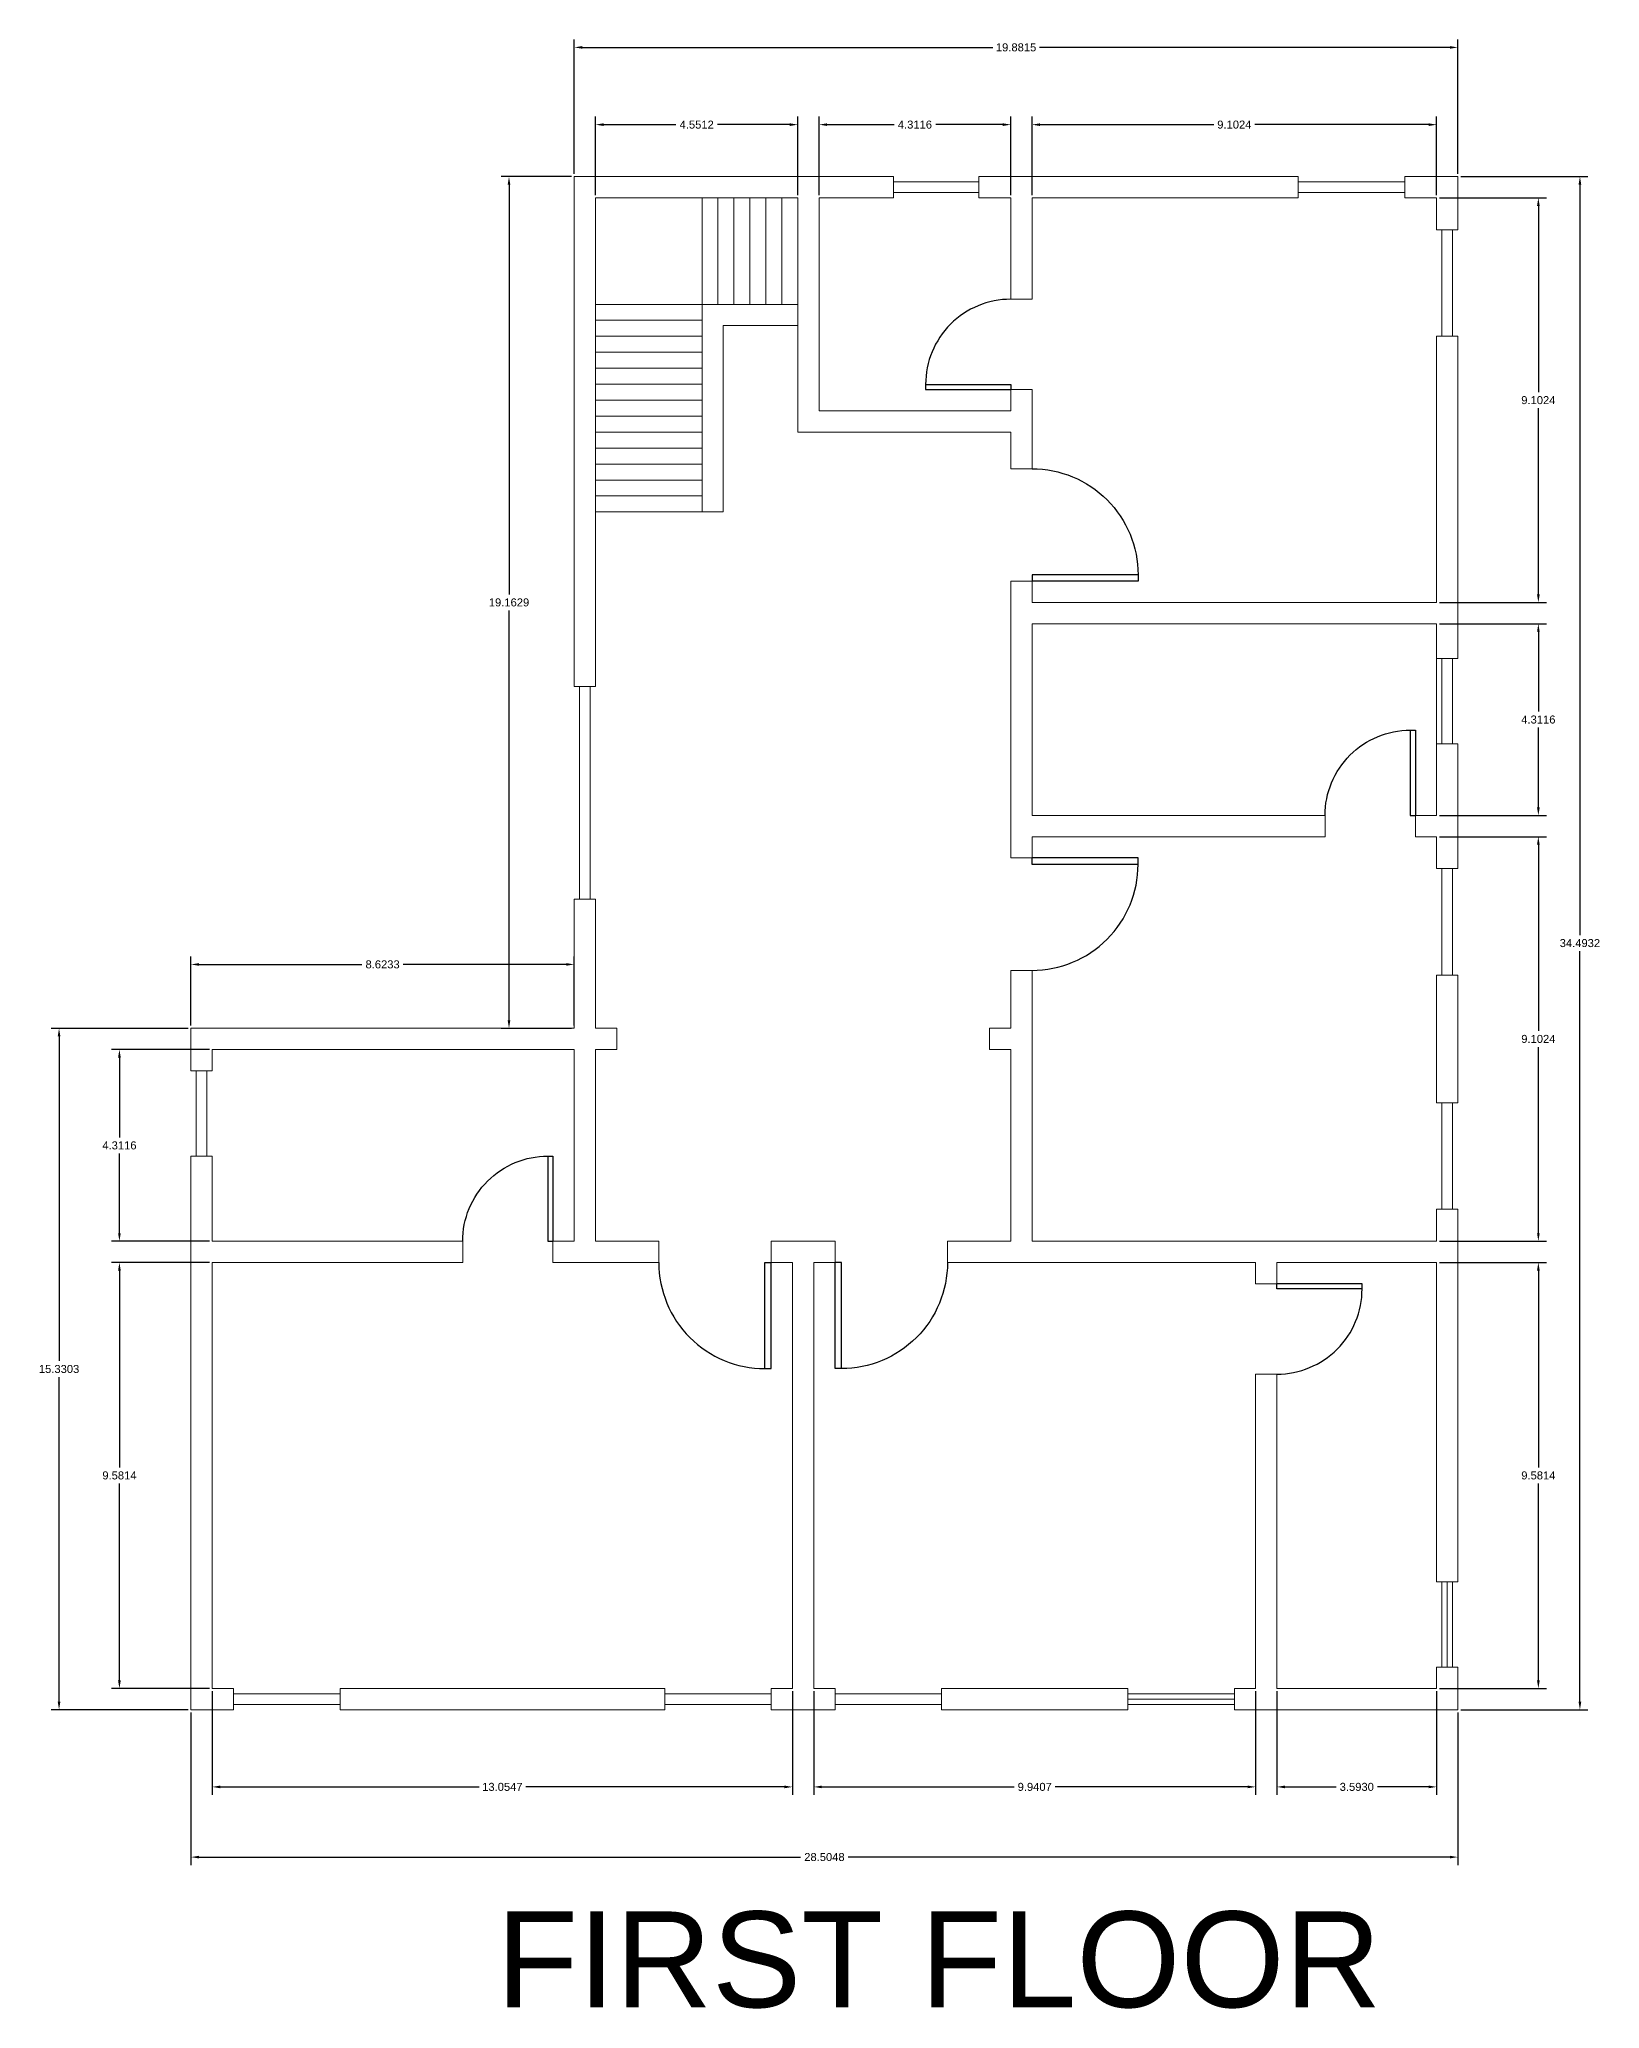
# Model space of a CAD drawing. Header units: inches. Extents: x -179 to 300, y 123 to 718.
# Drawn here: x 226.62 to 261.72, y 309.03 to 353.34 of the extents above; entities that cross this region are included whole.
import ezdxf

# ---------------------------------------------------------------- set-up
doc = ezdxf.new("R2010")
doc.units = ezdxf.units.IN
doc.header["$MEASUREMENT"] = 0
doc.styles.get("Standard").update_dxf_attribs({"font": 'arial.ttf'})
doc.dimstyles.get("Standard").update_dxf_attribs({"dimtxt": 0.18, "dimasz": 0.18, "dimexe": 0.18, "dimexo": 0.0625, "dimgap": 0.09, "dimtad": 0, "dimtih": 1, "dimtoh": 1, "dimdec": 4, "dimzin": 0, "dimdsep": 46, "dimtxsty": 'Standard', "dimcen": 0.09, "dimadec": 0, "dimazin": 0, "dimtfac": 1, "dimtdec": 4, "dimtofl": 0, "dimtmove": 0, "dimatfit": 3, "dimfxl": 1, "dimtolj": 1, "dimtzin": 0, "dimarcsym": 0})

# ---------------------------------------------------------------- blocks, each defined once
blk = doc.blocks.new('DESK4')
at = {"color": 0}
for p, q in [((0, 1), (-0.06, 1)), ((0, 0), (-0.06, 0))]:
    blk.add_line(p, q, dxfattribs=at)
blk.add_lwpolyline([(-0.06, 1), (-0.06, 0)], dxfattribs=at)
blk.add_lwpolyline([(1, 0, 0.414214), (0, 1), (0, 0)], format="xyb", dxfattribs=at)
blk = doc.blocks.new('*D218')
at = {"color": 0, "lineweight": -2, "transparency": 16777216}
for p, q in [((248.954, 349.832), (248.954, 351.597)), ((249.134, 351.417), (253.042, 351.417)), ((257.876, 351.417), (253.968, 351.417)), ((258.056, 349.832), (258.056, 351.597))]:
    blk.add_line(p, q, dxfattribs=at)
at = {"color": 0, "lineweight": 100, "transparency": 16777216}
for points in [[(249.134, 351.447), (249.134, 351.387), (248.954, 351.417)], [(257.876, 351.447), (257.876, 351.387), (258.056, 351.417)]]:
    blk.add_solid(points, dxfattribs=at)
at = {"layer": 'Defpoints', "color": 0, "lineweight": 100, "transparency": 16777216}
for p in [(248.954, 351.417), (248.954, 349.769), (258.056, 349.769)]:
    blk.add_point(p, dxfattribs=at)
at = {"color": 0, "lineweight": 0, "transparency": 16777216, "insert": (253.505, 351.417), "char_height": 0.18, "attachment_point": 5}
blk.add_mtext('\\A1;9.1024', dxfattribs=at)
blk = doc.blocks.new('*D219')
at = {"color": 0, "lineweight": -2, "transparency": 16777216}
for p, q in [((244.163, 349.832), (244.163, 351.597)), ((244.343, 351.417), (245.852, 351.417)), ((248.295, 351.417), (246.786, 351.417)), ((248.475, 349.832), (248.475, 351.597))]:
    blk.add_line(p, q, dxfattribs=at)
at = {"color": 0, "lineweight": 100, "transparency": 16777216}
for points in [[(244.343, 351.447), (244.343, 351.387), (244.163, 351.417)], [(248.295, 351.447), (248.295, 351.387), (248.475, 351.417)]]:
    blk.add_solid(points, dxfattribs=at)
at = {"layer": 'Defpoints', "color": 0, "lineweight": 100, "transparency": 16777216}
for p in [(244.163, 351.417), (244.163, 349.769), (248.475, 349.769)]:
    blk.add_point(p, dxfattribs=at)
at = {"color": 0, "lineweight": 0, "transparency": 16777216, "insert": (246.319, 351.417), "char_height": 0.18, "attachment_point": 5}
blk.add_mtext('\\A1;4.3116', dxfattribs=at)
blk = doc.blocks.new('*D220')
at = {"color": 0, "lineweight": -2, "transparency": 16777216}
for p, q in [((239.133, 349.832), (239.133, 351.597)), ((239.313, 351.417), (240.942, 351.417)), ((243.504, 351.417), (241.875, 351.417)), ((243.684, 349.832), (243.684, 351.597))]:
    blk.add_line(p, q, dxfattribs=at)
at = {"color": 0, "lineweight": 100, "transparency": 16777216}
for points in [[(239.313, 351.447), (239.313, 351.387), (239.133, 351.417)], [(243.504, 351.447), (243.504, 351.387), (243.684, 351.417)]]:
    blk.add_solid(points, dxfattribs=at)
at = {"layer": 'Defpoints', "color": 0, "lineweight": 100, "transparency": 16777216}
for p in [(239.133, 351.417), (239.133, 349.769), (243.684, 349.769)]:
    blk.add_point(p, dxfattribs=at)
at = {"color": 0, "lineweight": 0, "transparency": 16777216, "insert": (241.409, 351.417), "char_height": 0.18, "attachment_point": 5}
blk.add_mtext('\\A1;4.5512', dxfattribs=at)
blk = doc.blocks.new('*D221')
at = {"color": 0, "lineweight": -2, "transparency": 16777216}
for p, q in [((258.119, 349.769), (260.525, 349.769)), ((260.345, 349.589), (260.345, 345.4)), ((260.345, 340.847), (260.345, 345.036)), ((258.119, 340.667), (260.525, 340.667))]:
    blk.add_line(p, q, dxfattribs=at)
at = {"color": 0, "lineweight": 100, "transparency": 16777216}
for points in [[(260.315, 349.589), (260.375, 349.589), (260.345, 349.769)], [(260.315, 340.847), (260.375, 340.847), (260.345, 340.667)]]:
    blk.add_solid(points, dxfattribs=at)
at = {"layer": 'Defpoints', "color": 0, "lineweight": 100, "transparency": 16777216}
for p in [(258.056, 349.769), (258.056, 340.667), (260.345, 340.667)]:
    blk.add_point(p, dxfattribs=at)
at = {"color": 0, "lineweight": 0, "transparency": 16777216, "insert": (260.345, 345.218), "char_height": 0.18, "attachment_point": 5}
blk.add_mtext('\\A1;9.1024', dxfattribs=at)
blk = doc.blocks.new('*D222')
at = {"color": 0, "lineweight": -2, "transparency": 16777216}
for p, q in [((258.119, 340.188), (260.525, 340.188)), ((260.345, 340.008), (260.345, 338.214)), ((260.345, 336.056), (260.345, 337.85)), ((258.119, 335.876), (260.525, 335.876))]:
    blk.add_line(p, q, dxfattribs=at)
at = {"color": 0, "lineweight": 100, "transparency": 16777216}
for points in [[(260.315, 340.008), (260.375, 340.008), (260.345, 340.188)], [(260.315, 336.056), (260.375, 336.056), (260.345, 335.876)]]:
    blk.add_solid(points, dxfattribs=at)
at = {"layer": 'Defpoints', "color": 0, "lineweight": 100, "transparency": 16777216}
for p in [(258.056, 340.188), (258.056, 335.876), (260.345, 335.876)]:
    blk.add_point(p, dxfattribs=at)
at = {"color": 0, "lineweight": 0, "transparency": 16777216, "insert": (260.345, 338.032), "char_height": 0.18, "attachment_point": 5}
blk.add_mtext('\\A1;4.3116', dxfattribs=at)
blk = doc.blocks.new('*D223')
at = {"color": 0, "lineweight": -2, "transparency": 16777216}
for p, q in [((258.119, 335.397), (260.525, 335.397)), ((260.345, 335.217), (260.345, 331.028)), ((260.345, 326.475), (260.345, 330.664)), ((258.119, 326.295), (260.525, 326.295))]:
    blk.add_line(p, q, dxfattribs=at)
at = {"color": 0, "lineweight": 100, "transparency": 16777216}
for points in [[(260.315, 335.217), (260.375, 335.217), (260.345, 335.397)], [(260.315, 326.475), (260.375, 326.475), (260.345, 326.295)]]:
    blk.add_solid(points, dxfattribs=at)
at = {"layer": 'Defpoints', "color": 0, "lineweight": 100, "transparency": 16777216}
for p in [(258.056, 335.397), (258.056, 326.295), (260.345, 326.295)]:
    blk.add_point(p, dxfattribs=at)
at = {"color": 0, "lineweight": 0, "transparency": 16777216, "insert": (260.345, 330.846), "char_height": 0.18, "attachment_point": 5}
blk.add_mtext('\\A1;9.1024', dxfattribs=at)
blk = doc.blocks.new('*D224')
at = {"color": 0, "lineweight": -2, "transparency": 16777216}
for p, q in [((258.119, 325.816), (260.525, 325.816)), ((260.345, 325.636), (260.345, 321.207)), ((260.345, 316.414), (260.345, 320.843)), ((258.119, 316.234), (260.525, 316.234))]:
    blk.add_line(p, q, dxfattribs=at)
at = {"color": 0, "lineweight": 100, "transparency": 16777216}
for points in [[(260.315, 325.636), (260.375, 325.636), (260.345, 325.816)], [(260.315, 316.414), (260.375, 316.414), (260.345, 316.234)]]:
    blk.add_solid(points, dxfattribs=at)
at = {"layer": 'Defpoints', "color": 0, "lineweight": 100, "transparency": 16777216}
for p in [(258.056, 325.816), (258.056, 316.234), (260.345, 316.234)]:
    blk.add_point(p, dxfattribs=at)
at = {"color": 0, "lineweight": 0, "transparency": 16777216, "insert": (260.345, 321.025), "char_height": 0.18, "attachment_point": 5}
blk.add_mtext('\\A1;9.5814', dxfattribs=at)
blk = doc.blocks.new('*D225')
at = {"color": 0, "lineweight": -2, "transparency": 16777216}
for p, q in [((254.463, 316.172), (254.463, 313.838)), ((258.056, 316.172), (258.056, 313.838)), ((254.643, 314.018), (255.797, 314.018)), ((257.876, 314.018), (256.723, 314.018))]:
    blk.add_line(p, q, dxfattribs=at)
at = {"color": 0, "lineweight": 100, "transparency": 16777216}
for points in [[(254.643, 314.048), (254.643, 313.988), (254.463, 314.018)], [(257.876, 314.048), (257.876, 313.988), (258.056, 314.018)]]:
    blk.add_solid(points, dxfattribs=at)
at = {"layer": 'Defpoints', "color": 0, "lineweight": 100, "transparency": 16777216}
for p in [(254.463, 316.234), (258.056, 316.234), (254.463, 314.018)]:
    blk.add_point(p, dxfattribs=at)
at = {"color": 0, "lineweight": 0, "transparency": 16777216, "insert": (256.26, 314.018), "char_height": 0.18, "attachment_point": 5}
blk.add_mtext('\\A1;3.5930', dxfattribs=at)
blk = doc.blocks.new('*D226')
at = {"color": 0, "lineweight": -2, "transparency": 16777216}
for p, q in [((244.043, 316.172), (244.043, 313.838)), ((253.984, 316.172), (253.984, 313.838)), ((244.223, 314.018), (248.55, 314.018)), ((253.804, 314.018), (249.477, 314.018))]:
    blk.add_line(p, q, dxfattribs=at)
at = {"color": 0, "lineweight": 100, "transparency": 16777216}
for points in [[(244.223, 314.048), (244.223, 313.988), (244.043, 314.018)], [(253.804, 314.048), (253.804, 313.988), (253.984, 314.018)]]:
    blk.add_solid(points, dxfattribs=at)
at = {"layer": 'Defpoints', "color": 0, "lineweight": 100, "transparency": 16777216}
for p in [(244.043, 316.234), (253.984, 316.234), (244.043, 314.018)]:
    blk.add_point(p, dxfattribs=at)
at = {"color": 0, "lineweight": 0, "transparency": 16777216, "insert": (249.014, 314.018), "char_height": 0.18, "attachment_point": 5}
blk.add_mtext('\\A1;9.9407', dxfattribs=at)
blk = doc.blocks.new('*D227')
at = {"color": 0, "lineweight": -2, "transparency": 16777216}
for p, q in [((230.51, 316.172), (230.51, 313.838)), ((243.564, 316.172), (243.564, 313.838)), ((230.69, 314.018), (236.512, 314.018)), ((243.384, 314.018), (237.562, 314.018))]:
    blk.add_line(p, q, dxfattribs=at)
at = {"color": 0, "lineweight": 100, "transparency": 16777216}
for points in [[(230.69, 314.048), (230.69, 313.988), (230.51, 314.018)], [(243.384, 314.048), (243.384, 313.988), (243.564, 314.018)]]:
    blk.add_solid(points, dxfattribs=at)
at = {"layer": 'Defpoints', "color": 0, "lineweight": 100, "transparency": 16777216}
for p in [(230.51, 316.234), (243.564, 316.234), (230.51, 314.018)]:
    blk.add_point(p, dxfattribs=at)
at = {"color": 0, "lineweight": 0, "transparency": 16777216, "insert": (237.037, 314.018), "char_height": 0.18, "attachment_point": 5}
blk.add_mtext('\\A1;13.0547', dxfattribs=at)
blk = doc.blocks.new('*D228')
at = {"color": 0, "lineweight": -2, "transparency": 16777216}
for p, q in [((230.447, 325.816), (228.241, 325.816)), ((228.421, 325.636), (228.421, 321.207)), ((228.421, 316.414), (228.421, 320.843)), ((230.447, 316.234), (228.241, 316.234))]:
    blk.add_line(p, q, dxfattribs=at)
at = {"color": 0, "lineweight": 100, "transparency": 16777216}
for points in [[(228.391, 325.636), (228.451, 325.636), (228.421, 325.816)], [(228.391, 316.414), (228.451, 316.414), (228.421, 316.234)]]:
    blk.add_solid(points, dxfattribs=at)
at = {"layer": 'Defpoints', "color": 0, "lineweight": 100, "transparency": 16777216}
for p in [(230.51, 325.816), (228.421, 316.234), (230.51, 316.234)]:
    blk.add_point(p, dxfattribs=at)
at = {"color": 0, "lineweight": 0, "transparency": 16777216, "insert": (228.421, 321.025), "char_height": 0.18, "attachment_point": 5}
blk.add_mtext('\\A1;9.5814', dxfattribs=at)
blk = doc.blocks.new('*D229')
at = {"color": 0, "lineweight": -2, "transparency": 16777216}
for p, q in [((230.447, 330.606), (228.241, 330.606)), ((228.421, 330.426), (228.421, 328.632)), ((228.421, 326.475), (228.421, 328.268)), ((230.447, 326.295), (228.241, 326.295))]:
    blk.add_line(p, q, dxfattribs=at)
at = {"color": 0, "lineweight": 100, "transparency": 16777216}
for points in [[(228.391, 330.426), (228.451, 330.426), (228.421, 330.606)], [(228.391, 326.475), (228.451, 326.475), (228.421, 326.295)]]:
    blk.add_solid(points, dxfattribs=at)
at = {"layer": 'Defpoints', "color": 0, "lineweight": 100, "transparency": 16777216}
for p in [(230.51, 330.606), (228.421, 326.295), (230.51, 326.295)]:
    blk.add_point(p, dxfattribs=at)
at = {"color": 0, "lineweight": 0, "transparency": 16777216, "insert": (228.421, 328.45), "char_height": 0.18, "attachment_point": 5}
blk.add_mtext('\\A1;4.3116', dxfattribs=at)
blk = doc.blocks.new('*D190')
at = {"color": 0, "lineweight": -2, "transparency": 16777216}
for p, q in [((258.598, 350.248), (261.46, 350.248)), ((261.28, 350.068), (261.28, 333.184)), ((261.28, 315.935), (261.28, 332.82)), ((258.598, 315.755), (261.46, 315.755))]:
    blk.add_line(p, q, dxfattribs=at)
at = {"color": 0, "lineweight": 100, "transparency": 16777216}
for points in [[(261.25, 350.068), (261.31, 350.068), (261.28, 350.248)], [(261.25, 315.935), (261.31, 315.935), (261.28, 315.755)]]:
    blk.add_solid(points, dxfattribs=at)
at = {"layer": 'Defpoints', "color": 0, "lineweight": 100, "transparency": 16777216}
for p in [(258.535, 350.248), (258.535, 315.755), (261.28, 315.755)]:
    blk.add_point(p, dxfattribs=at)
at = {"color": 0, "lineweight": 0, "transparency": 16777216, "insert": (261.28, 333.002), "char_height": 0.18, "attachment_point": 5}
blk.add_mtext('\\A1;34.4932', dxfattribs=at)
blk = doc.blocks.new('*D191')
at = {"color": 0, "lineweight": -2, "transparency": 16777216}
for p, q in [((230.031, 315.692), (230.031, 312.259)), ((258.535, 315.692), (258.535, 312.259)), ((230.211, 312.439), (243.748, 312.439)), ((258.355, 312.439), (244.818, 312.439))]:
    blk.add_line(p, q, dxfattribs=at)
at = {"color": 0, "lineweight": 100, "transparency": 16777216}
for points in [[(230.211, 312.469), (230.211, 312.409), (230.031, 312.439)], [(258.355, 312.469), (258.355, 312.409), (258.535, 312.439)]]:
    blk.add_solid(points, dxfattribs=at)
at = {"layer": 'Defpoints', "color": 0, "lineweight": 100, "transparency": 16777216}
for p in [(230.031, 315.755), (258.535, 315.755), (230.031, 312.439)]:
    blk.add_point(p, dxfattribs=at)
at = {"color": 0, "lineweight": 0, "transparency": 16777216, "insert": (244.283, 312.439), "char_height": 0.18, "attachment_point": 5}
blk.add_mtext('\\A1;28.5048', dxfattribs=at)
blk = doc.blocks.new('*D192')
at = {"color": 0, "lineweight": -2, "transparency": 16777216}
for p, q in [((229.968, 331.085), (226.883, 331.085)), ((227.063, 330.905), (227.063, 323.602)), ((227.063, 315.935), (227.063, 323.238)), ((229.968, 315.755), (226.883, 315.755))]:
    blk.add_line(p, q, dxfattribs=at)
at = {"color": 0, "lineweight": 100, "transparency": 16777216}
for points in [[(227.033, 330.905), (227.093, 330.905), (227.063, 331.085)], [(227.033, 315.935), (227.093, 315.935), (227.063, 315.755)]]:
    blk.add_solid(points, dxfattribs=at)
at = {"layer": 'Defpoints', "color": 0, "lineweight": 100, "transparency": 16777216}
for p in [(227.063, 331.085), (230.031, 331.085), (230.031, 315.755)]:
    blk.add_point(p, dxfattribs=at)
at = {"color": 0, "lineweight": 0, "transparency": 16777216, "insert": (227.063, 323.42), "char_height": 0.18, "attachment_point": 5}
blk.add_mtext('\\A1;15.3303', dxfattribs=at)
blk = doc.blocks.new('*D193')
at = {"color": 0, "lineweight": -2, "transparency": 16777216}
for p, q in [((238.591, 350.248), (237.006, 350.248)), ((237.186, 350.068), (237.186, 340.849)), ((237.186, 331.265), (237.186, 340.485)), ((238.591, 331.085), (237.006, 331.085))]:
    blk.add_line(p, q, dxfattribs=at)
at = {"color": 0, "lineweight": 100, "transparency": 16777216}
for points in [[(237.156, 350.068), (237.216, 350.068), (237.186, 350.248)], [(237.156, 331.265), (237.216, 331.265), (237.186, 331.085)]]:
    blk.add_solid(points, dxfattribs=at)
at = {"layer": 'Defpoints', "color": 0, "lineweight": 100, "transparency": 16777216}
for p in [(237.186, 350.248), (238.654, 350.248), (238.654, 331.085)]:
    blk.add_point(p, dxfattribs=at)
at = {"color": 0, "lineweight": 0, "transparency": 16777216, "insert": (237.186, 340.667), "char_height": 0.18, "attachment_point": 5}
blk.add_mtext('\\A1;19.1629', dxfattribs=at)
blk = doc.blocks.new('*D194')
at = {"color": 0, "lineweight": -2, "transparency": 16777216}
for p, q in [((230.031, 331.148), (230.031, 332.703)), ((230.211, 332.523), (233.878, 332.523)), ((238.474, 332.523), (234.806, 332.523)), ((238.654, 331.148), (238.654, 332.703))]:
    blk.add_line(p, q, dxfattribs=at)
at = {"color": 0, "lineweight": 100, "transparency": 16777216}
for points in [[(230.211, 332.553), (230.211, 332.493), (230.031, 332.523)], [(238.474, 332.553), (238.474, 332.493), (238.654, 332.523)]]:
    blk.add_solid(points, dxfattribs=at)
at = {"layer": 'Defpoints', "color": 0, "lineweight": 100, "transparency": 16777216}
for p in [(230.031, 332.523), (230.031, 331.085), (238.654, 331.085)]:
    blk.add_point(p, dxfattribs=at)
at = {"color": 0, "lineweight": 0, "transparency": 16777216, "insert": (234.342, 332.523), "char_height": 0.18, "attachment_point": 5}
blk.add_mtext('\\A1;8.6233', dxfattribs=at)
blk = doc.blocks.new('*D195')
at = {"color": 0, "lineweight": -2, "transparency": 16777216}
for p, q in [((238.654, 350.311), (238.654, 353.335)), ((238.834, 353.155), (248.069, 353.155)), ((258.355, 353.155), (249.12, 353.155)), ((258.535, 350.311), (258.535, 353.335))]:
    blk.add_line(p, q, dxfattribs=at)
at = {"color": 0, "lineweight": 100, "transparency": 16777216}
for points in [[(238.834, 353.185), (238.834, 353.125), (238.654, 353.155)], [(258.355, 353.185), (258.355, 353.125), (258.535, 353.155)]]:
    blk.add_solid(points, dxfattribs=at)
at = {"layer": 'Defpoints', "color": 0, "lineweight": 100, "transparency": 16777216}
for p in [(258.535, 353.155), (238.654, 350.248), (258.535, 350.248)]:
    blk.add_point(p, dxfattribs=at)
at = {"color": 0, "lineweight": 0, "transparency": 16777216, "insert": (248.595, 353.155), "char_height": 0.18, "attachment_point": 5}
blk.add_mtext('\\A1;19.8815', dxfattribs=at)

msp = doc.modelspace()

# ---------------------------------------------------------------- linework, layer by layer
at = {"lineweight": 0}
for p, q in [((238.65388, 338.77916), (238.65388, 350.24818)), ((238.65388, 350.24818), (245.83996, 350.24818)), ((245.83996, 349.76911), (245.83996, 350.24818)), ((245.83996, 350.12841), (247.75625, 350.12841)), ((247.75625, 350.24818), (254.94233, 350.24818)), ((247.75625, 349.76911), (247.75625, 350.24818)), ((254.94233, 349.76911), (254.94233, 350.24818)), ((254.94233, 350.12841), (257.33769, 350.12841)), ((257.33769, 350.24818), (258.53537, 350.24818)), ((257.33769, 349.76911), (257.33769, 350.24818)), ((258.53537, 350.24818), (258.53537, 349.0505)), ((239.13295, 349.76911), (239.13295, 347.37375)), ((243.68413, 349.76911), (239.13295, 349.76911)), ((241.52831, 349.76911), (241.52831, 342.70279)), ((241.88761, 349.76911), (241.88761, 347.37375)), ((242.24692, 349.76911), (242.24692, 347.37375)), ((242.60622, 349.76911), (242.60622, 347.37375)), ((242.96553, 349.76911), (242.96553, 347.37375)), ((243.32483, 349.76911), (243.32483, 347.37375)), ((243.68413, 344.49931), (243.68413, 349.76911)), ((244.16321, 349.76911), (244.16321, 344.97839)), ((244.16321, 349.76911), (244.16321, 344.97839)), ((245.83996, 349.76911), (244.16321, 349.76911)), ((245.83996, 349.88887), (247.75625, 349.88887)), ((247.75625, 349.76911), (248.47485, 349.76911)), ((248.47485, 349.76911), (248.47485, 347.48872)), ((248.95393, 349.76911), (254.94233, 349.76911)), ((248.95393, 349.76911), (248.95393, 347.48872)), ((254.94233, 349.88887), (257.33769, 349.88887)), ((257.33769, 349.76911), (258.0563, 349.76911)), ((258.0563, 349.76911), (258.0563, 349.0505)), ((258.0563, 349.0505), (258.53537, 349.0505)), ((258.17606, 349.0505), (258.17606, 346.65514)), ((258.4156, 349.0505), (258.4156, 346.65514)), ((239.13295, 347.37375), (239.13295, 341.62488)), ((243.68413, 347.37375), (239.13295, 347.37375)), ((248.47485, 347.48872), (248.95393, 347.48872)), ((241.52831, 347.01444), (239.13295, 347.01444)), ((241.52831, 346.65514), (239.13295, 346.65514)), ((243.68413, 346.89467), (242.00738, 346.89467)), ((242.00738, 346.89467), (242.00738, 342.70279)), ((258.0563, 346.65514), (258.0563, 340.66674)), ((258.0563, 346.65514), (258.53537, 346.65514)), ((258.53537, 346.65514), (258.53537, 339.40268)), ((241.52831, 346.29583), (239.13295, 346.29583)), ((241.52831, 345.93653), (239.13295, 345.93653)), ((241.52831, 345.57723), (239.13295, 345.57723)), ((241.52831, 345.21792), (239.13295, 345.21792)), ((248.47485, 345.57243), (248.47485, 344.97839)), ((248.47485, 345.45746), (248.95393, 345.45746)), ((248.95393, 345.45746), (248.95393, 343.67473)), ((241.52831, 344.85862), (239.13295, 344.85862)), ((244.16321, 344.97839), (248.47485, 344.97839)), ((241.52831, 344.49931), (239.13295, 344.49931)), ((243.68413, 344.49931), (248.47485, 344.49931)), ((248.47485, 344.49931), (248.47485, 343.67473)), ((241.52831, 344.14001), (239.13295, 344.14001)), ((241.52831, 343.7807), (239.13295, 343.7807)), ((241.52831, 343.4214), (239.13295, 343.4214)), ((248.47485, 343.67473), (248.95393, 343.67473)), ((241.52831, 343.0621), (239.13295, 343.0621)), ((241.76785, 342.70279), (239.13295, 342.70279)), ((242.00738, 342.70279), (239.13295, 342.70279)), ((239.13295, 341.62488), (239.13295, 338.77916)), ((248.95393, 341.28896), (248.95393, 340.66674)), ((248.47485, 341.14581), (248.47485, 334.91787)), ((248.95393, 341.14581), (248.47485, 341.14581)), ((248.95393, 340.66674), (258.0563, 340.66674)), ((248.95393, 340.18766), (258.0563, 340.18766)), ((248.95393, 335.87602), (248.95393, 340.18766)), ((258.0563, 340.18766), (258.0563, 335.87602)), ((258.0563, 339.40268), (258.53537, 339.40268)), ((258.17606, 339.40268), (258.17606, 337.4864)), ((258.4156, 339.40268), (258.4156, 337.4864)), ((238.65388, 338.77916), (239.13295, 338.77916)), ((238.77365, 333.98844), (238.77365, 338.77916)), ((239.01318, 333.98844), (239.01318, 338.77916)), ((258.0563, 337.4864), (258.53537, 337.4864)), ((258.53537, 337.4864), (258.53537, 334.67834)), ((255.54596, 335.87602), (248.95393, 335.87602)), ((255.54596, 335.87602), (255.54596, 335.39694)), ((258.0563, 335.87602), (257.46225, 335.87602)), ((257.57722, 335.39694), (257.57722, 335.87602)), ((257.57722, 335.87602), (257.57722, 335.39694)), ((255.54596, 335.39694), (248.95393, 335.39694)), ((248.95393, 335.39694), (248.95393, 334.77473)), ((258.0563, 335.39694), (257.57722, 335.39694)), ((258.0563, 335.39694), (258.0563, 334.67834)), ((248.95393, 334.91787), (248.47485, 334.91787)), ((258.0563, 334.67834), (258.53537, 334.67834)), ((258.17606, 334.67834), (258.17606, 332.28298)), ((258.4156, 334.67834), (258.4156, 332.28298)), ((238.65388, 331.0853), (238.65388, 333.98844)), ((238.65388, 333.98844), (239.13295, 333.98844)), ((239.13295, 333.98844), (239.13295, 331.0853)), ((248.47485, 332.38895), (248.47485, 331.0853)), ((248.95393, 332.38895), (248.47485, 332.38895)), ((248.95393, 332.38895), (248.95393, 326.29458)), ((258.0563, 332.28298), (258.0563, 329.40854)), ((258.0563, 332.28298), (258.53537, 332.28298)), ((258.53537, 332.28298), (258.53537, 329.40854)), ((230.03058, 331.0853), (238.65388, 331.0853)), ((230.03058, 331.0853), (230.03058, 330.12715)), ((239.13295, 331.0853), (239.61202, 331.0853)), ((239.61202, 331.0853), (239.61202, 330.60622)), ((247.99578, 331.0853), (247.99578, 330.60622)), ((248.47485, 331.0853), (247.99578, 331.0853)), ((238.65388, 330.60622), (230.50965, 330.60622)), ((230.50965, 330.60622), (230.50965, 330.12715)), ((238.65388, 330.60622), (238.65388, 326.29458)), ((239.61202, 330.60622), (239.13295, 330.60622)), ((239.13295, 330.60622), (239.13295, 326.29458)), ((247.99578, 330.60622), (248.47485, 330.60622)), ((248.47485, 330.60622), (248.47485, 326.29458)), ((230.50965, 330.12715), (230.03058, 330.12715)), ((230.15035, 330.12715), (230.15035, 328.21086)), ((230.38989, 330.12715), (230.38989, 328.21086)), ((258.0563, 329.40854), (258.53537, 329.40854)), ((258.17606, 329.40854), (258.17606, 327.01318)), ((258.4156, 329.40854), (258.4156, 327.01318)), ((230.03058, 328.21086), (230.03058, 315.75499)), ((230.50965, 328.21086), (230.03058, 328.21086)), ((230.50965, 328.21086), (230.50965, 326.29458)), ((258.0563, 327.01318), (258.0563, 326.29458)), ((258.0563, 327.01318), (258.53537, 327.01318)), ((258.53537, 327.01318), (258.53537, 318.62942)), ((236.14354, 326.29458), (230.50965, 326.29458)), ((236.14354, 326.29458), (236.14354, 325.8155)), ((238.65388, 326.29458), (238.05983, 326.29458)), ((238.17481, 326.29458), (238.17481, 325.8155)), ((240.55637, 326.29458), (239.13295, 326.29458)), ((239.13295, 326.29458), (240.55637, 326.29458)), ((239.13295, 326.29458), (240.55637, 326.29458)), ((240.55637, 325.8155), (240.55637, 326.29458)), ((244.52251, 326.29458), (243.08529, 326.29458)), ((243.08529, 326.29458), (243.8039, 326.29458)), ((243.08529, 325.8155), (243.08529, 326.29458)), ((244.52251, 325.8155), (244.52251, 326.29458)), ((248.47485, 326.29458), (247.05144, 326.29458)), ((247.05144, 325.8155), (247.05144, 326.29458)), ((248.95393, 326.29458), (258.0563, 326.29458)), ((236.14354, 325.8155), (230.50965, 325.8155)), ((230.50965, 325.8155), (230.50965, 316.23406)), ((230.50965, 325.8155), (231.70733, 325.8155)), ((240.55637, 325.8155), (238.17481, 325.8155)), ((243.56437, 325.8155), (242.94215, 325.8155)), ((243.56437, 325.8155), (243.56437, 316.23406)), ((244.66566, 325.8155), (244.04344, 325.8155)), ((244.04344, 325.8155), (244.04344, 316.23406)), ((253.98418, 325.8155), (247.05144, 325.8155)), ((253.98418, 325.8155), (253.98418, 325.33643)), ((254.46326, 325.8155), (254.46326, 325.22145)), ((258.0563, 325.8155), (254.46326, 325.8155)), ((258.0563, 325.8155), (258.0563, 318.62942)), ((253.98418, 325.33643), (254.46326, 325.33643)), ((253.98418, 323.30517), (253.98418, 316.23406)), ((254.46326, 323.30517), (253.98418, 323.30517)), ((254.46326, 323.30517), (254.46326, 316.23406)), ((258.0563, 318.62942), (258.53537, 318.62942)), ((258.17606, 318.62942), (258.17606, 316.71313)), ((258.29583, 318.62942), (258.29583, 316.71313)), ((258.4156, 318.62942), (258.4156, 316.71313)), ((258.0563, 316.71313), (258.0563, 316.23406)), ((258.0563, 316.71313), (258.53537, 316.71313)), ((258.53537, 316.71313), (258.53537, 315.75499)), ((230.98873, 316.23406), (230.50965, 316.23406)), ((230.98873, 316.23406), (230.98873, 315.75499)), ((233.38409, 316.11429), (230.98873, 316.11429)), ((240.68993, 316.23406), (233.38409, 316.23406)), ((233.38409, 316.23406), (233.38409, 315.75499)), ((240.68993, 316.23406), (240.68993, 315.75499)), ((243.08529, 316.11429), (240.68993, 316.11429)), ((243.56437, 316.23406), (243.08529, 316.23406)), ((243.08529, 316.23406), (243.08529, 315.75499)), ((244.52251, 316.23406), (244.04344, 316.23406)), ((244.52251, 316.23406), (244.52251, 315.75499)), ((246.91787, 316.11429), (244.52251, 316.11429)), ((251.10975, 316.23406), (246.91787, 316.23406)), ((246.91787, 316.23406), (246.91787, 315.75499)), ((251.10975, 316.23406), (251.10975, 315.75499)), ((253.50511, 316.11429), (251.10975, 316.11429)), ((253.50511, 315.99453), (251.10975, 315.99453)), ((253.50511, 316.23406), (253.50511, 315.75499)), ((253.50511, 316.23406), (253.98418, 316.23406)), ((258.0563, 316.23406), (254.46326, 316.23406)), ((230.98873, 315.75499), (230.03058, 315.75499)), ((233.38409, 315.87476), (230.98873, 315.87476)), ((240.68993, 315.75499), (233.38409, 315.75499)), ((243.08529, 315.87476), (240.68993, 315.87476)), ((244.52251, 315.75499), (243.08529, 315.75499)), ((246.91787, 315.87476), (244.52251, 315.87476)), ((251.10975, 315.75499), (246.91787, 315.75499)), ((253.50511, 315.87476), (251.10975, 315.87476)), ((258.53537, 315.75499), (253.50511, 315.75499))]:
    msp.add_line(p, q, dxfattribs=at)

# ---------------------------------------------------------------- block references
for p, xscale, yscale, zscale, rotation in [((248.47485, 345.57243), 1.916288154588585, 1.916288154588585, 1.916288154588585, 90), ((248.95393, 341.28896), -2.385778438600395, 2.385778438600395, 2.385778438600395, 270), ((248.95393, 334.77473), 2.385778438600395, 2.385778438600395, 2.385778438600395, 270), ((242.94215, 325.8155), 2.385778438600395, 2.385778438600395, 2.385778438600395, 180), ((244.66566, 325.8155), -2.385778438600395, 2.385778438600395, 2.385778438600395, 180), ((254.46326, 325.22145), 1.916288154588585, 1.916288154588585, 1.916288154588585, 270)]:
    msp.add_blockref('DESK4', p, dxfattribs=dict(at, xscale=xscale, yscale=yscale, zscale=zscale, rotation=rotation))
at = {"lineweight": 0, "xscale": -1.916288154588585, "yscale": 1.916288154588585, "zscale": 1.916288154588585}
for p in [(257.46225, 335.87602), (238.05983, 326.29458)]:
    msp.add_blockref('DESK4', p, dxfattribs=at)

# ---------------------------------------------------------------- texts
at = {"lineweight": 0, "insert": (236.90203, 311.21625), "char_height": 2.1558242, "attachment_point": 1}
msp.add_mtext_dynamic_manual_height_columns('FIRST FLOOR', width=20.9849835, gutter_width=1, heights=[0], dxfattribs=at)

# ---------------------------------------------------------------- dimensions: what is measured, and where the dimension line sits
at = {"color": 3, "lineweight": 0}
for base, p1, p2, picture, middle in [((258.53537, 353.15539), (238.65388, 350.24818), (258.53537, 350.24818), '*D195', (248.59462, 353.15539)), ((230.03058, 332.52277), (238.65388, 331.0853), (230.03058, 331.0853), '*D194', (234.34223, 332.52277)), ((230.03058, 312.43852), (258.53537, 315.75499), (230.03058, 315.75499), '*D191', (244.28297, 312.43852))]:
    dim = msp.add_linear_dim(base=base, p1=p1, p2=p2, dimstyle='Standard', dxfattribs=at)
    dim.commit()
    dim.dimension.update_dxf_attribs({"geometry": picture, "text_midpoint": middle})
at = {"color": 1, "lineweight": 0}
for base, p1, p2, picture, middle in [((239.13295, 351.41694), (243.68413, 349.76911), (239.13295, 349.76911), '*D220', (241.40854, 351.41694)), ((244.16321, 351.41694), (248.47485, 349.76911), (244.16321, 349.76911), '*D219', (246.31903, 351.41694)), ((248.95393, 351.41694), (258.0563, 349.76911), (248.95393, 349.76911), '*D218', (253.50511, 351.41694)), ((230.50965, 314.01796), (243.56437, 316.23406), (230.50965, 316.23406), '*D227', (237.03701, 314.01796)), ((244.04344, 314.01796), (253.98418, 316.23406), (244.04344, 316.23406), '*D226', (249.01381, 314.01796)), ((254.46326, 314.01796), (258.0563, 316.23406), (254.46326, 316.23406), '*D225', (256.25978, 314.01796))]:
    dim = msp.add_linear_dim(base=base, p1=p1, p2=p2, dimstyle='Standard', dxfattribs=at)
    dim.commit()
    dim.dimension.update_dxf_attribs({"geometry": picture, "text_midpoint": middle})
at = {"color": 3, "lineweight": 0}
for base, p1, p2, picture, middle in [((237.18566, 350.24818), (238.65388, 331.0853), (238.65388, 350.24818), '*D193', (237.18566, 340.66674)), ((261.28028, 315.75499), (258.53537, 350.24818), (258.53537, 315.75499), '*D190', (261.28028, 333.00158)), ((227.06329, 331.0853), (230.03058, 315.75499), (230.03058, 331.0853), '*D192', (227.06329, 323.42014))]:
    dim = msp.add_linear_dim(base=base, p1=p1, p2=p2, angle=90, dimstyle='Standard', dxfattribs=at)
    dim.commit()
    dim.dimension.update_dxf_attribs({"geometry": picture, "text_midpoint": middle})
at = {"color": 1, "lineweight": 0}
for base, p1, p2, picture, middle in [((260.34531, 340.66674), (258.0563, 349.76911), (258.0563, 340.66674), '*D221', (260.34531, 345.21792)), ((260.34531, 335.87602), (258.0563, 340.18766), (258.0563, 335.87602), '*D222', (260.34531, 338.03184)), ((260.34531, 326.29458), (258.0563, 335.39694), (258.0563, 326.29458), '*D223', (260.34531, 330.84576)), ((228.42125, 326.29458), (230.50965, 330.60622), (230.50965, 326.29458), '*D229', (228.42125, 328.4504)), ((228.42125, 316.23406), (230.50965, 325.8155), (230.50965, 316.23406), '*D228', (228.42125, 321.02478)), ((260.34531, 316.23406), (258.0563, 325.8155), (258.0563, 316.23406), '*D224', (260.34531, 321.02478))]:
    dim = msp.add_linear_dim(base=base, p1=p1, p2=p2, angle=90, dimstyle='Standard', dxfattribs=at)
    dim.commit()
    dim.dimension.update_dxf_attribs({"geometry": picture, "text_midpoint": middle})

doc.saveas('drawing.dxf')
